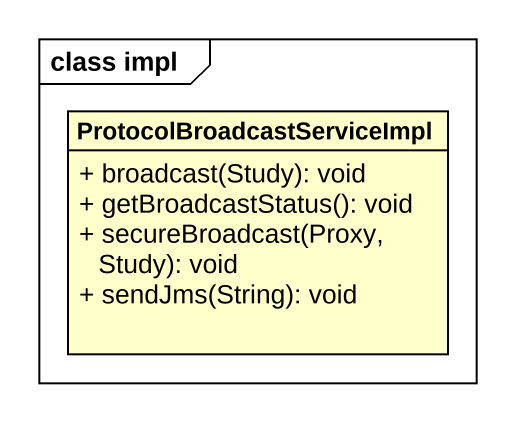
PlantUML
@startuml
mainframe class impl
hide circle
hide empty members
skinparam classAttributeIconSize 0
class ProtocolBroadcastServiceImpl {
  + broadcast(Study): void
  + getBroadcastStatus(): void
  + secureBroadcast(Proxy, Study): void
  + sendJms(String): void
}
@enduml
